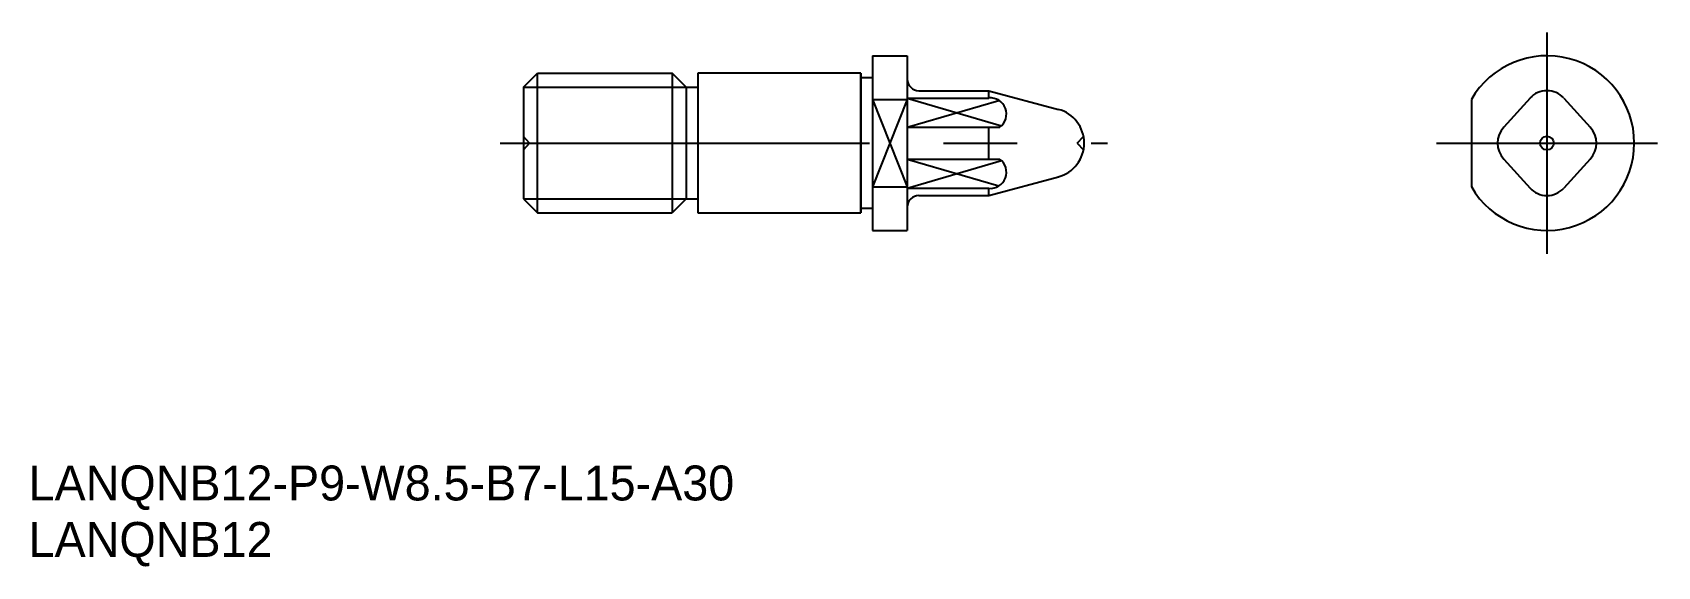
# Model space of a CAD drawing. Extents: x 38 to 177, y 105 to 151.
import ezdxf

# ---------------------------------------------------------------- set-up
doc = ezdxf.new("R2010")
doc.units = 0
doc.linetypes.add('CENTER', pattern=[50.8, 31.75, -6.35, 6.35, -6.35])
doc.linetypes.add('DASHED', pattern=[19.05, 12.7, -6.35])
doc.layers.get('0').update_dxf_attribs({"linetype": 'CONTINUOUS'})
doc.layers.add('CENTER', color=1, linetype='CENTER')

# ---------------------------------------------------------------- blocks, each defined once
blk = doc.blocks.new('*U2')
at = {"color": 7, "linetype": 'CONTINUOUS'}
blk.add_text('LANQNB12', height=3, dxfattribs=at).set_placement((37.38, 105.65))
blk = doc.blocks.new('*U3')
at = {"color": 7, "linetype": 'CONTINUOUS'}
blk.add_text('LANQNB12-P9-W8.5-B7-L15-A30', height=3, dxfattribs=at).set_placement((37.38, 110.5))

msp = doc.modelspace()

# ---------------------------------------------------------------- linework, layer by layer
at = {"color": 7, "linetype": 'CONTINUOUS'}
for p, q in [((109.91, 148.69), (109.91, 133.69)), ((109.91, 148.69), (112.91, 148.69)), ((112.91, 148.69), (112.91, 133.69)), ((112.91, 148.68), (112.91, 148.68)), ((79.91, 145.99), (81.11, 147.19)), ((81.11, 135.19), (81.11, 147.19)), ((81.11, 147.19), (92.71, 147.19)), ((92.71, 147.19), (92.71, 135.19)), ((93.91, 145.99), (92.71, 147.19)), ((108.91, 147.19), (94.91, 147.19)), ((94.91, 147.19), (94.91, 135.19)), ((108.91, 147.19), (108.91, 135.19)), ((108.91, 135.19), (108.91, 147.19)), ((109.91, 146.79), (108.91, 146.79)), ((79.91, 145.99), (79.91, 136.39)), ((93.91, 145.99), (94.91, 145.99)), ((93.91, 145.99), (93.91, 136.39)), ((113.91, 145.69), (119.91, 145.69)), ((119.91, 145.69), (125.89, 144.08)), ((109.91, 144.93), (112.91, 144.93)), ((161.39, 144.93), (161.39, 137.44)), ((166.44, 145.06), (164.19, 142.56)), ((169.34, 145.06), (171.59, 142.56)), ((164.19, 139.81), (166.44, 137.31)), ((171.59, 139.81), (169.34, 137.31)), ((119.91, 136.69), (125.89, 138.29)), ((109.91, 137.44), (112.91, 137.44)), ((79.91, 136.39), (81.11, 135.19)), ((93.91, 136.39), (92.71, 135.19)), ((93.91, 136.39), (94.91, 136.39)), ((108.91, 135.59), (109.91, 135.59)), ((112.91, 136.69), (112.91, 136.69)), ((113.91, 136.69), (119.91, 136.69)), ((81.11, 135.19), (92.71, 135.19)), ((94.91, 135.19), (108.91, 135.19)), ((109.91, 133.69), (112.91, 133.69))]:
    msp.add_line(p, q, dxfattribs=at)
at = {"color": 3, "linetype": 'CONTINUOUS'}
for p, q in [((79.91, 145.99), (93.91, 145.99)), ((119.91, 145.06), (119.91, 145.69)), ((109.91, 144.93), (112.91, 137.44)), ((112.91, 144.93), (109.91, 137.44)), ((112.91, 145.06), (119.91, 145.06)), ((112.91, 145.06), (121, 142.68)), ((112.91, 145.06), (119.91, 145.06)), ((112.91, 142.56), (120.77, 144.86)), ((112.91, 142.56), (120.85, 142.56)), ((119.91, 139.81), (119.91, 142.56)), ((80.44, 141.19), (79.91, 141.77)), ((80.44, 141.19), (79.91, 140.6)), ((112.91, 139.81), (120.77, 137.51)), ((112.91, 139.81), (120.85, 139.81)), ((112.91, 137.31), (121, 139.69)), ((112.91, 137.31), (119.91, 137.31)), ((112.91, 137.31), (119.91, 137.31)), ((119.91, 136.69), (119.91, 137.31)), ((79.91, 136.39), (93.91, 136.39))]:
    msp.add_line(p, q, dxfattribs=at)
at = {"color": 3, "linetype": 'DASHED'}
for q in [(128.06, 141.77), (128.06, 140.6)]:
    msp.add_line((127.52, 141.19), q, dxfattribs=at)
at = {"color": 7, "linetype": 'CONTINUOUS'}
msp.add_circle((167.89, 141.19), 0.59, dxfattribs=at)
for centre, radius, start, end in [((167.89, 141.19), 7.5, 209.9264, 150.0736), ((113.91, 146.69), 1, 180, 270), ((167.89, 143.69), 2, 43.3634, 136.6366), ((125.11, 141.19), 3, 285, 75), ((165.64, 141.19), 2, 136.6366, 223.3634), ((170.14, 141.19), 2, 316.6366, 43.3634), ((167.89, 138.69), 2, 223.3634, 316.6366), ((113.91, 135.69), 1, 90, 180)]:
    msp.add_arc(centre, radius, start, end, dxfattribs=at)
at = {"color": 3, "linetype": 'CONTINUOUS'}
for centre, start, end in [((120.05, 143.69), 305.1719, 95.8835), ((120.05, 138.68), 264.1165, 54.8281)]:
    msp.add_arc(centre, 1.38, start, end, dxfattribs=at)
at = {"layer": 'CENTER', "color": 1, "linetype": 'CENTER'}
for p, q in [((167.89, 150.69), (167.89, 131.69)), ((77.91, 141.19), (130.11, 141.19)), ((158.39, 141.19), (177.39, 141.19))]:
    msp.add_line(p, q, dxfattribs=at)

# ---------------------------------------------------------------- block references
at = {"color": 7, "linetype": 'CONTINUOUS'}
for name in ['*U3', '*U2']:
    msp.add_blockref(name, (0, 0), dxfattribs=at)

doc.saveas('drawing.dxf')
